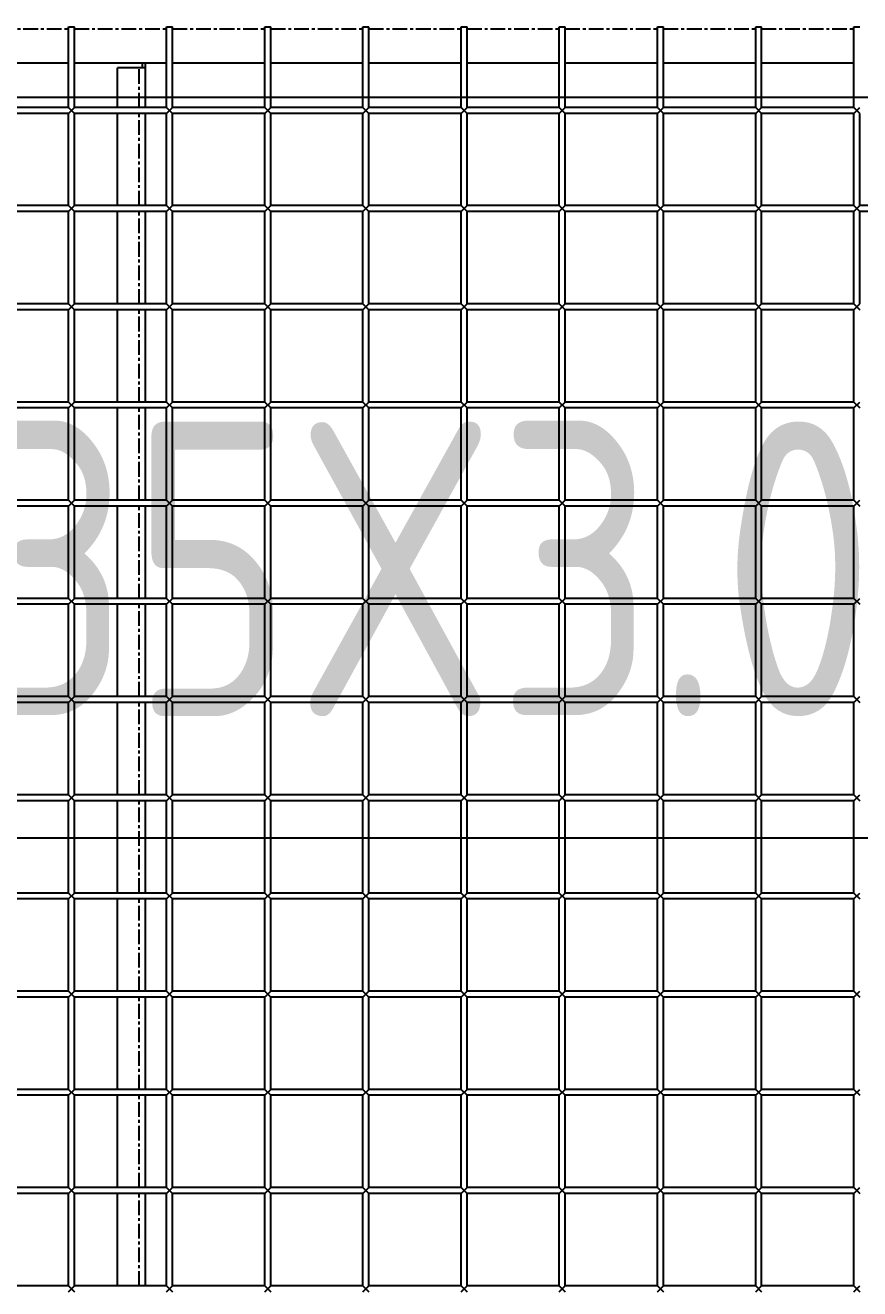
# Model space of a CAD drawing. Header units: millimetres. Extents: x -198529 to 244266, y -64 to 158464.
# Drawn here: x -171757 to -171332, y 97517 to 98160 of the extents above; entities that cross this region are included whole.
import ezdxf

# ---------------------------------------------------------------- set-up
doc = ezdxf.new("R2010")
doc.units = ezdxf.units.MM
doc.linetypes.add('CENTER', pattern=[12, 7.5, -1.5, 1.5, -1.5])
for name, color, linetype in [('0-DCC', 30, 'Continuous'), ('0-DCC-STRUC', 180, 'Continuous'), ('0-DCC-STRUC-T', 4, 'Continuous')]:
    doc.layers.add(name, color=color, linetype=linetype)
doc.styles.add('EDRI-COM', font='tssdeng.shx', dxfattribs={"width": 0.8, "bigfont": 'hztxt.shx'})

# ---------------------------------------------------------------- blocks, each defined once
blk = doc.blocks.new('DCC2850x1800(右)')
at = {"color": 0, "linetype": 'Continuous'}
for p, q in [((64142.5, -72712.38), (64139.5, -72712.38)), ((64142.5, -72753.48), (64142.5, -72712.38)), ((64189.5, -72753.48), (64189.5, -72712.38)), ((64192.5, -72712.38), (64189.5, -72712.38)), ((64192.5, -72753.48), (64192.5, -72712.38)), ((64239.5, -72753.48), (64239.5, -72712.38)), ((64242.5, -72712.38), (64239.5, -72712.38)), ((64242.5, -72753.48), (64242.5, -72712.38)), ((64289.5, -72753.48), (64289.5, -72712.38)), ((64292.5, -72712.38), (64289.5, -72712.38)), ((64292.5, -72753.48), (64292.5, -72712.38)), ((64339.5, -72753.48), (64339.5, -72712.38)), ((64342.5, -72712.38), (64339.5, -72712.38)), ((64342.5, -72753.48), (64342.5, -72712.38)), ((64389.5, -72753.48), (64389.5, -72712.38)), ((64392.5, -72712.38), (64389.5, -72712.38)), ((64392.5, -72753.48), (64392.5, -72712.38)), ((64439.5, -72753.48), (64439.5, -72712.38)), ((64442.5, -72712.38), (64439.5, -72712.38)), ((64442.5, -72753.48), (64442.5, -72712.38)), ((64489.5, -72753.48), (64489.5, -72712.38)), ((64492.5, -72712.38), (64489.5, -72712.38)), ((64492.5, -72753.48), (64492.5, -72712.38)), ((64539.5, -72753.48), (64539.5, -72712.38)), ((64542.5, -72712.38), (64539.5, -72712.38)), ((64542.5, -72753.48), (64542.5, -72712.38)), ((64142.5, -72730.88), (64189.5, -72730.88)), ((64192.5, -72730.88), (64239.5, -72730.88)), ((64242.5, -72730.88), (64289.5, -72730.88)), ((64292.5, -72730.88), (64339.5, -72730.88)), ((64342.5, -72730.88), (64389.5, -72730.88)), ((64392.5, -72730.88), (64439.5, -72730.88)), ((64442.5, -72730.88), (64489.5, -72730.88)), ((64492.5, -72730.88), (64539.5, -72730.88)), ((64503.5, -72730.88), (64503.5, -72753.48)), ((64503.5, -72733.38), (64517.5, -72733.38)), ((64505, -72730.88), (64505, -72733.38)), ((64517.5, -72753.48), (64517.5, -72733.38)), ((64542.5, -72730.88), (64589.5, -72730.88)), ((64142.5, -72756.48), (64139.5, -72753.48)), ((64139.5, -72756.48), (64142.5, -72753.48)), ((64142.5, -72753.48), (64189.5, -72753.48)), ((64192.5, -72756.48), (64189.5, -72753.48)), ((64189.5, -72756.48), (64192.5, -72753.48)), ((64192.5, -72753.48), (64239.5, -72753.48)), ((64242.5, -72756.48), (64239.5, -72753.48)), ((64239.5, -72756.48), (64242.5, -72753.48)), ((64242.5, -72753.48), (64289.5, -72753.48)), ((64292.5, -72756.48), (64289.5, -72753.48)), ((64289.5, -72756.48), (64292.5, -72753.48)), ((64292.5, -72753.48), (64339.5, -72753.48)), ((64342.5, -72756.48), (64339.5, -72753.48)), ((64339.5, -72756.48), (64342.5, -72753.48)), ((64342.5, -72753.48), (64389.5, -72753.48)), ((64392.5, -72756.48), (64389.5, -72753.48)), ((64389.5, -72756.48), (64392.5, -72753.48)), ((64392.5, -72753.48), (64439.5, -72753.48)), ((64442.5, -72756.48), (64439.5, -72753.48)), ((64439.5, -72756.48), (64442.5, -72753.48)), ((64442.5, -72753.48), (64489.5, -72753.48)), ((64492.5, -72756.48), (64489.5, -72753.48)), ((64489.5, -72756.48), (64492.5, -72753.48)), ((64492.5, -72753.48), (64539.5, -72753.48)), ((64542.5, -72756.48), (64539.5, -72753.48)), ((64539.5, -72756.48), (64542.5, -72753.48)), ((64542.5, -72753.48), (64589.5, -72753.48)), ((64139.5, -72803.48), (64139.5, -72756.48)), ((64142.5, -72756.48), (64189.5, -72756.48)), ((64142.5, -72803.48), (64142.5, -72756.48)), ((64189.5, -72803.48), (64189.5, -72756.48)), ((64192.5, -72756.48), (64239.5, -72756.48)), ((64192.5, -72803.48), (64192.5, -72756.48)), ((64239.5, -72803.48), (64239.5, -72756.48)), ((64242.5, -72756.48), (64289.5, -72756.48)), ((64242.5, -72803.48), (64242.5, -72756.48)), ((64289.5, -72803.48), (64289.5, -72756.48)), ((64292.5, -72756.48), (64339.5, -72756.48)), ((64292.5, -72803.48), (64292.5, -72756.48)), ((64339.5, -72803.48), (64339.5, -72756.48)), ((64342.5, -72756.48), (64389.5, -72756.48)), ((64342.5, -72803.48), (64342.5, -72756.48)), ((64389.5, -72803.48), (64389.5, -72756.48)), ((64392.5, -72756.48), (64439.5, -72756.48)), ((64392.5, -72803.48), (64392.5, -72756.48)), ((64439.5, -72803.48), (64439.5, -72756.48)), ((64442.5, -72756.48), (64489.5, -72756.48)), ((64442.5, -72803.48), (64442.5, -72756.48)), ((64489.5, -72803.48), (64489.5, -72756.48)), ((64492.5, -72756.48), (64539.5, -72756.48)), ((64492.5, -72803.48), (64492.5, -72756.48)), ((64503.5, -72756.48), (64503.5, -72803.48)), ((64517.5, -72803.48), (64517.5, -72756.48)), ((64539.5, -72803.48), (64539.5, -72756.48)), ((64542.5, -72756.48), (64589.5, -72756.48)), ((64542.5, -72803.48), (64542.5, -72756.48)), ((64092.5, -72803.48), (64139.5, -72803.48)), ((64092.5, -72806.48), (64139.5, -72806.48)), ((64142.5, -72806.48), (64139.5, -72803.48)), ((64142.5, -72803.48), (64139.5, -72806.48)), ((64139.5, -72853.48), (64139.5, -72806.48)), ((64142.5, -72803.48), (64189.5, -72803.48)), ((64142.5, -72853.48), (64142.5, -72806.48)), ((64142.5, -72806.48), (64189.5, -72806.48)), ((64192.5, -72806.48), (64189.5, -72803.48)), ((64192.5, -72803.48), (64189.5, -72806.48)), ((64189.5, -72853.48), (64189.5, -72806.48)), ((64192.5, -72803.48), (64239.5, -72803.48)), ((64192.5, -72853.48), (64192.5, -72806.48)), ((64192.5, -72806.48), (64239.5, -72806.48)), ((64242.5, -72806.48), (64239.5, -72803.48)), ((64242.5, -72803.48), (64239.5, -72806.48)), ((64239.5, -72853.48), (64239.5, -72806.48)), ((64242.5, -72803.48), (64289.5, -72803.48)), ((64242.5, -72853.48), (64242.5, -72806.48)), ((64242.5, -72806.48), (64289.5, -72806.48)), ((64292.5, -72806.48), (64289.5, -72803.48)), ((64292.5, -72803.48), (64289.5, -72806.48)), ((64289.5, -72853.48), (64289.5, -72806.48)), ((64292.5, -72803.48), (64339.5, -72803.48)), ((64292.5, -72853.48), (64292.5, -72806.48)), ((64292.5, -72806.48), (64339.5, -72806.48)), ((64342.5, -72806.48), (64339.5, -72803.48)), ((64342.5, -72803.48), (64339.5, -72806.48)), ((64339.5, -72853.48), (64339.5, -72806.48)), ((64342.5, -72803.48), (64389.5, -72803.48)), ((64342.5, -72853.48), (64342.5, -72806.48)), ((64342.5, -72806.48), (64389.5, -72806.48)), ((64392.5, -72806.48), (64389.5, -72803.48)), ((64392.5, -72803.48), (64389.5, -72806.48)), ((64389.5, -72853.48), (64389.5, -72806.48)), ((64392.5, -72803.48), (64439.5, -72803.48)), ((64392.5, -72853.48), (64392.5, -72806.48)), ((64392.5, -72806.48), (64439.5, -72806.48)), ((64442.5, -72806.48), (64439.5, -72803.48)), ((64442.5, -72803.48), (64439.5, -72806.48)), ((64439.5, -72853.48), (64439.5, -72806.48)), ((64442.5, -72803.48), (64489.5, -72803.48)), ((64442.5, -72853.48), (64442.5, -72806.48)), ((64442.5, -72806.48), (64489.5, -72806.48)), ((64492.5, -72806.48), (64489.5, -72803.48)), ((64492.5, -72803.48), (64489.5, -72806.48)), ((64489.5, -72853.48), (64489.5, -72806.48)), ((64492.5, -72803.48), (64539.5, -72803.48)), ((64492.5, -72853.48), (64492.5, -72806.48)), ((64492.5, -72806.48), (64539.5, -72806.48)), ((64503.5, -72806.48), (64503.5, -72853.48)), ((64517.5, -72853.48), (64517.5, -72806.48)), ((64542.5, -72806.48), (64539.5, -72803.48)), ((64542.5, -72803.48), (64539.5, -72806.48)), ((64539.5, -72853.48), (64539.5, -72806.48)), ((64542.5, -72803.48), (64589.5, -72803.48)), ((64542.5, -72853.48), (64542.5, -72806.48)), ((64542.5, -72806.48), (64589.5, -72806.48)), ((64142.5, -72856.48), (64139.5, -72853.48)), ((64142.5, -72853.48), (64139.5, -72856.48)), ((64142.5, -72853.48), (64189.5, -72853.48)), ((64142.5, -72903.48), (64142.5, -72856.48)), ((64142.5, -72856.48), (64189.5, -72856.48)), ((64192.5, -72856.48), (64189.5, -72853.48)), ((64192.5, -72853.48), (64189.5, -72856.48)), ((64189.5, -72903.48), (64189.5, -72856.48)), ((64192.5, -72853.48), (64239.5, -72853.48)), ((64192.5, -72903.48), (64192.5, -72856.48)), ((64192.5, -72856.48), (64239.5, -72856.48)), ((64242.5, -72856.48), (64239.5, -72853.48)), ((64242.5, -72853.48), (64239.5, -72856.48)), ((64239.5, -72903.48), (64239.5, -72856.48)), ((64242.5, -72853.48), (64289.5, -72853.48)), ((64242.5, -72903.48), (64242.5, -72856.48)), ((64242.5, -72856.48), (64289.5, -72856.48)), ((64292.5, -72856.48), (64289.5, -72853.48)), ((64292.5, -72853.48), (64289.5, -72856.48)), ((64289.5, -72903.48), (64289.5, -72856.48)), ((64292.5, -72853.48), (64339.5, -72853.48)), ((64292.5, -72903.48), (64292.5, -72856.48)), ((64292.5, -72856.48), (64339.5, -72856.48)), ((64342.5, -72856.48), (64339.5, -72853.48)), ((64342.5, -72853.48), (64339.5, -72856.48)), ((64339.5, -72903.48), (64339.5, -72856.48)), ((64342.5, -72853.48), (64389.5, -72853.48)), ((64342.5, -72903.48), (64342.5, -72856.48)), ((64342.5, -72856.48), (64389.5, -72856.48)), ((64392.5, -72856.48), (64389.5, -72853.48)), ((64392.5, -72853.48), (64389.5, -72856.48)), ((64389.5, -72903.48), (64389.5, -72856.48)), ((64392.5, -72853.48), (64439.5, -72853.48)), ((64392.5, -72903.48), (64392.5, -72856.48)), ((64392.5, -72856.48), (64439.5, -72856.48)), ((64442.5, -72856.48), (64439.5, -72853.48)), ((64442.5, -72853.48), (64439.5, -72856.48)), ((64439.5, -72903.48), (64439.5, -72856.48)), ((64442.5, -72853.48), (64489.5, -72853.48)), ((64442.5, -72903.48), (64442.5, -72856.48)), ((64442.5, -72856.48), (64489.5, -72856.48)), ((64492.5, -72856.48), (64489.5, -72853.48)), ((64492.5, -72853.48), (64489.5, -72856.48)), ((64489.5, -72903.48), (64489.5, -72856.48)), ((64492.5, -72853.48), (64539.5, -72853.48)), ((64492.5, -72903.48), (64492.5, -72856.48)), ((64492.5, -72856.48), (64539.5, -72856.48)), ((64503.5, -72856.48), (64503.5, -72903.48)), ((64517.5, -72903.48), (64517.5, -72856.48)), ((64542.5, -72856.48), (64539.5, -72853.48)), ((64542.5, -72853.48), (64539.5, -72856.48)), ((64539.5, -72903.48), (64539.5, -72856.48)), ((64542.5, -72853.48), (64589.5, -72853.48)), ((64542.5, -72903.48), (64542.5, -72856.48)), ((64542.5, -72856.48), (64589.5, -72856.48)), ((64142.5, -72906.48), (64139.5, -72903.48)), ((64142.5, -72903.48), (64139.5, -72906.48)), ((64142.5, -72903.48), (64189.5, -72903.48)), ((64192.5, -72906.48), (64189.5, -72903.48)), ((64192.5, -72903.48), (64189.5, -72906.48)), ((64192.5, -72903.48), (64239.5, -72903.48)), ((64242.5, -72906.48), (64239.5, -72903.48)), ((64242.5, -72903.48), (64239.5, -72906.48)), ((64242.5, -72903.48), (64289.5, -72903.48)), ((64292.5, -72906.48), (64289.5, -72903.48)), ((64292.5, -72903.48), (64289.5, -72906.48)), ((64292.5, -72903.48), (64339.5, -72903.48)), ((64342.5, -72906.48), (64339.5, -72903.48)), ((64342.5, -72903.48), (64339.5, -72906.48)), ((64342.5, -72903.48), (64389.5, -72903.48)), ((64392.5, -72906.48), (64389.5, -72903.48)), ((64392.5, -72903.48), (64389.5, -72906.48)), ((64392.5, -72903.48), (64439.5, -72903.48)), ((64442.5, -72906.48), (64439.5, -72903.48)), ((64442.5, -72903.48), (64439.5, -72906.48)), ((64442.5, -72903.48), (64489.5, -72903.48)), ((64492.5, -72906.48), (64489.5, -72903.48)), ((64492.5, -72903.48), (64489.5, -72906.48)), ((64492.5, -72903.48), (64539.5, -72903.48)), ((64542.5, -72906.48), (64539.5, -72903.48)), ((64542.5, -72903.48), (64539.5, -72906.48)), ((64542.5, -72903.48), (64589.5, -72903.48)), ((64142.5, -72953.48), (64142.5, -72906.48)), ((64142.5, -72906.48), (64189.5, -72906.48)), ((64189.5, -72953.48), (64189.5, -72906.48)), ((64192.5, -72953.48), (64192.5, -72906.48)), ((64192.5, -72906.48), (64239.5, -72906.48)), ((64239.5, -72953.48), (64239.5, -72906.48)), ((64242.5, -72953.48), (64242.5, -72906.48)), ((64242.5, -72906.48), (64289.5, -72906.48)), ((64289.5, -72953.48), (64289.5, -72906.48)), ((64292.5, -72953.48), (64292.5, -72906.48)), ((64292.5, -72906.48), (64339.5, -72906.48)), ((64339.5, -72953.48), (64339.5, -72906.48)), ((64342.5, -72953.48), (64342.5, -72906.48)), ((64342.5, -72906.48), (64389.5, -72906.48)), ((64389.5, -72953.48), (64389.5, -72906.48)), ((64392.5, -72953.48), (64392.5, -72906.48)), ((64392.5, -72906.48), (64439.5, -72906.48)), ((64439.5, -72953.48), (64439.5, -72906.48)), ((64442.5, -72953.48), (64442.5, -72906.48)), ((64442.5, -72906.48), (64489.5, -72906.48)), ((64489.5, -72953.48), (64489.5, -72906.48)), ((64492.5, -72953.48), (64492.5, -72906.48)), ((64492.5, -72906.48), (64539.5, -72906.48)), ((64503.5, -72906.48), (64503.5, -72953.48)), ((64517.5, -72953.48), (64517.5, -72906.48)), ((64539.5, -72953.48), (64539.5, -72906.48)), ((64542.5, -72953.48), (64542.5, -72906.48)), ((64542.5, -72906.48), (64589.5, -72906.48)), ((64142.5, -72956.48), (64139.5, -72953.48)), ((64142.5, -72953.48), (64139.5, -72956.48)), ((64142.5, -72953.48), (64189.5, -72953.48)), ((64192.5, -72956.48), (64189.5, -72953.48)), ((64192.5, -72953.48), (64189.5, -72956.48)), ((64192.5, -72953.48), (64239.5, -72953.48)), ((64242.5, -72956.48), (64239.5, -72953.48)), ((64242.5, -72953.48), (64239.5, -72956.48)), ((64242.5, -72953.48), (64289.5, -72953.48)), ((64292.5, -72956.48), (64289.5, -72953.48)), ((64292.5, -72953.48), (64289.5, -72956.48)), ((64292.5, -72953.48), (64339.5, -72953.48)), ((64342.5, -72956.48), (64339.5, -72953.48)), ((64342.5, -72953.48), (64339.5, -72956.48)), ((64342.5, -72953.48), (64389.5, -72953.48)), ((64392.5, -72956.48), (64389.5, -72953.48)), ((64392.5, -72953.48), (64389.5, -72956.48)), ((64392.5, -72953.48), (64439.5, -72953.48)), ((64442.5, -72956.48), (64439.5, -72953.48)), ((64442.5, -72953.48), (64439.5, -72956.48)), ((64442.5, -72953.48), (64489.5, -72953.48)), ((64492.5, -72956.48), (64489.5, -72953.48)), ((64492.5, -72953.48), (64489.5, -72956.48)), ((64492.5, -72953.48), (64539.5, -72953.48)), ((64542.5, -72956.48), (64539.5, -72953.48)), ((64542.5, -72953.48), (64539.5, -72956.48)), ((64542.5, -72953.48), (64589.5, -72953.48)), ((64142.5, -73003.48), (64142.5, -72956.48)), ((64142.5, -72956.48), (64189.5, -72956.48)), ((64189.5, -73003.48), (64189.5, -72956.48)), ((64192.5, -73003.48), (64192.5, -72956.48)), ((64192.5, -72956.48), (64239.5, -72956.48)), ((64239.5, -73003.48), (64239.5, -72956.48)), ((64242.5, -73003.48), (64242.5, -72956.48)), ((64242.5, -72956.48), (64289.5, -72956.48)), ((64289.5, -73003.48), (64289.5, -72956.48)), ((64292.5, -73003.48), (64292.5, -72956.48)), ((64292.5, -72956.48), (64339.5, -72956.48)), ((64339.5, -73003.48), (64339.5, -72956.48)), ((64342.5, -73003.48), (64342.5, -72956.48)), ((64342.5, -72956.48), (64389.5, -72956.48)), ((64389.5, -73003.48), (64389.5, -72956.48)), ((64392.5, -73003.48), (64392.5, -72956.48)), ((64392.5, -72956.48), (64439.5, -72956.48)), ((64439.5, -73003.48), (64439.5, -72956.48)), ((64442.5, -73003.48), (64442.5, -72956.48)), ((64442.5, -72956.48), (64489.5, -72956.48)), ((64489.5, -73003.48), (64489.5, -72956.48)), ((64492.5, -73003.48), (64492.5, -72956.48)), ((64492.5, -72956.48), (64539.5, -72956.48)), ((64503.5, -72956.48), (64503.5, -73003.48)), ((64517.5, -73003.48), (64517.5, -72956.48)), ((64539.5, -73003.48), (64539.5, -72956.48)), ((64542.5, -73003.48), (64542.5, -72956.48)), ((64542.5, -72956.48), (64589.5, -72956.48)), ((64142.5, -73006.48), (64139.5, -73003.48)), ((64142.5, -73003.48), (64139.5, -73006.48)), ((64142.5, -73003.48), (64189.5, -73003.48)), ((64142.5, -73053.48), (64142.5, -73006.48)), ((64142.5, -73006.48), (64189.5, -73006.48)), ((64192.5, -73006.48), (64189.5, -73003.48)), ((64192.5, -73003.48), (64189.5, -73006.48)), ((64189.5, -73053.48), (64189.5, -73006.48)), ((64192.5, -73003.48), (64239.5, -73003.48)), ((64192.5, -73053.48), (64192.5, -73006.48)), ((64192.5, -73006.48), (64239.5, -73006.48)), ((64242.5, -73006.48), (64239.5, -73003.48)), ((64242.5, -73003.48), (64239.5, -73006.48)), ((64239.5, -73053.48), (64239.5, -73006.48)), ((64242.5, -73003.48), (64289.5, -73003.48)), ((64242.5, -73053.48), (64242.5, -73006.48)), ((64242.5, -73006.48), (64289.5, -73006.48)), ((64292.5, -73006.48), (64289.5, -73003.48)), ((64292.5, -73003.48), (64289.5, -73006.48)), ((64289.5, -73053.48), (64289.5, -73006.48)), ((64292.5, -73003.48), (64339.5, -73003.48)), ((64292.5, -73053.48), (64292.5, -73006.48)), ((64292.5, -73006.48), (64339.5, -73006.48)), ((64342.5, -73006.48), (64339.5, -73003.48)), ((64342.5, -73003.48), (64339.5, -73006.48)), ((64339.5, -73053.48), (64339.5, -73006.48)), ((64342.5, -73003.48), (64389.5, -73003.48)), ((64342.5, -73053.48), (64342.5, -73006.48)), ((64342.5, -73006.48), (64389.5, -73006.48)), ((64392.5, -73006.48), (64389.5, -73003.48)), ((64392.5, -73003.48), (64389.5, -73006.48)), ((64389.5, -73053.48), (64389.5, -73006.48)), ((64392.5, -73003.48), (64439.5, -73003.48)), ((64392.5, -73053.48), (64392.5, -73006.48)), ((64392.5, -73006.48), (64439.5, -73006.48)), ((64442.5, -73006.48), (64439.5, -73003.48)), ((64442.5, -73003.48), (64439.5, -73006.48)), ((64439.5, -73053.48), (64439.5, -73006.48)), ((64442.5, -73003.48), (64489.5, -73003.48)), ((64442.5, -73053.48), (64442.5, -73006.48)), ((64442.5, -73006.48), (64489.5, -73006.48)), ((64492.5, -73006.48), (64489.5, -73003.48)), ((64492.5, -73003.48), (64489.5, -73006.48)), ((64489.5, -73053.48), (64489.5, -73006.48)), ((64492.5, -73003.48), (64539.5, -73003.48)), ((64492.5, -73053.48), (64492.5, -73006.48)), ((64492.5, -73006.48), (64539.5, -73006.48)), ((64503.5, -73006.48), (64503.5, -73053.48)), ((64517.5, -73053.48), (64517.5, -73006.48)), ((64542.5, -73006.48), (64539.5, -73003.48)), ((64542.5, -73003.48), (64539.5, -73006.48)), ((64539.5, -73053.48), (64539.5, -73006.48)), ((64542.5, -73003.48), (64589.5, -73003.48)), ((64542.5, -73053.48), (64542.5, -73006.48)), ((64542.5, -73006.48), (64589.5, -73006.48)), ((64142.5, -73056.48), (64139.5, -73053.48)), ((64142.5, -73053.48), (64139.5, -73056.48)), ((64142.5, -73053.48), (64189.5, -73053.48)), ((64142.5, -73103.48), (64142.5, -73056.48)), ((64142.5, -73056.48), (64189.5, -73056.48)), ((64192.5, -73056.48), (64189.5, -73053.48)), ((64192.5, -73053.48), (64189.5, -73056.48)), ((64189.5, -73103.48), (64189.5, -73056.48)), ((64192.5, -73053.48), (64239.5, -73053.48)), ((64192.5, -73103.48), (64192.5, -73056.48)), ((64192.5, -73056.48), (64239.5, -73056.48)), ((64242.5, -73056.48), (64239.5, -73053.48)), ((64242.5, -73053.48), (64239.5, -73056.48)), ((64239.5, -73103.48), (64239.5, -73056.48)), ((64242.5, -73053.48), (64289.5, -73053.48)), ((64242.5, -73103.48), (64242.5, -73056.48)), ((64242.5, -73056.48), (64289.5, -73056.48)), ((64292.5, -73056.48), (64289.5, -73053.48)), ((64292.5, -73053.48), (64289.5, -73056.48)), ((64289.5, -73103.48), (64289.5, -73056.48)), ((64292.5, -73053.48), (64339.5, -73053.48)), ((64292.5, -73103.48), (64292.5, -73056.48)), ((64292.5, -73056.48), (64339.5, -73056.48)), ((64342.5, -73056.48), (64339.5, -73053.48)), ((64342.5, -73053.48), (64339.5, -73056.48)), ((64339.5, -73103.48), (64339.5, -73056.48)), ((64342.5, -73053.48), (64389.5, -73053.48)), ((64342.5, -73103.48), (64342.5, -73056.48)), ((64342.5, -73056.48), (64389.5, -73056.48)), ((64392.5, -73056.48), (64389.5, -73053.48)), ((64392.5, -73053.48), (64389.5, -73056.48)), ((64389.5, -73103.48), (64389.5, -73056.48)), ((64392.5, -73053.48), (64439.5, -73053.48)), ((64392.5, -73103.48), (64392.5, -73056.48)), ((64392.5, -73056.48), (64439.5, -73056.48)), ((64442.5, -73056.48), (64439.5, -73053.48)), ((64442.5, -73053.48), (64439.5, -73056.48)), ((64439.5, -73103.48), (64439.5, -73056.48)), ((64442.5, -73053.48), (64489.5, -73053.48)), ((64442.5, -73103.48), (64442.5, -73056.48)), ((64442.5, -73056.48), (64489.5, -73056.48)), ((64492.5, -73056.48), (64489.5, -73053.48)), ((64492.5, -73053.48), (64489.5, -73056.48)), ((64489.5, -73103.48), (64489.5, -73056.48)), ((64492.5, -73053.48), (64539.5, -73053.48)), ((64492.5, -73103.48), (64492.5, -73056.48)), ((64492.5, -73056.48), (64539.5, -73056.48)), ((64503.5, -73056.48), (64503.5, -73103.48)), ((64517.5, -73103.48), (64517.5, -73056.48)), ((64542.5, -73056.48), (64539.5, -73053.48)), ((64542.5, -73053.48), (64539.5, -73056.48)), ((64539.5, -73103.48), (64539.5, -73056.48)), ((64542.5, -73053.48), (64589.5, -73053.48)), ((64542.5, -73103.48), (64542.5, -73056.48)), ((64542.5, -73056.48), (64589.5, -73056.48)), ((64142.5, -73106.48), (64139.5, -73103.48)), ((64142.5, -73103.48), (64139.5, -73106.48)), ((64142.5, -73103.48), (64189.5, -73103.48)), ((64192.5, -73106.48), (64189.5, -73103.48)), ((64192.5, -73103.48), (64189.5, -73106.48)), ((64192.5, -73103.48), (64239.5, -73103.48)), ((64242.5, -73106.48), (64239.5, -73103.48)), ((64242.5, -73103.48), (64239.5, -73106.48)), ((64242.5, -73103.48), (64289.5, -73103.48)), ((64292.5, -73106.48), (64289.5, -73103.48)), ((64292.5, -73103.48), (64289.5, -73106.48)), ((64292.5, -73103.48), (64339.5, -73103.48)), ((64342.5, -73106.48), (64339.5, -73103.48)), ((64342.5, -73103.48), (64339.5, -73106.48)), ((64342.5, -73103.48), (64389.5, -73103.48)), ((64392.5, -73106.48), (64389.5, -73103.48)), ((64392.5, -73103.48), (64389.5, -73106.48)), ((64392.5, -73103.48), (64439.5, -73103.48)), ((64442.5, -73106.48), (64439.5, -73103.48)), ((64442.5, -73103.48), (64439.5, -73106.48)), ((64442.5, -73103.48), (64489.5, -73103.48)), ((64492.5, -73106.48), (64489.5, -73103.48)), ((64492.5, -73103.48), (64489.5, -73106.48)), ((64492.5, -73103.48), (64539.5, -73103.48)), ((64542.5, -73106.48), (64539.5, -73103.48)), ((64542.5, -73103.48), (64539.5, -73106.48)), ((64542.5, -73103.48), (64589.5, -73103.48)), ((64142.5, -73153.48), (64142.5, -73106.48)), ((64142.5, -73106.48), (64189.5, -73106.48)), ((64189.5, -73153.48), (64189.5, -73106.48)), ((64192.5, -73153.48), (64192.5, -73106.48)), ((64192.5, -73106.48), (64239.5, -73106.48)), ((64239.5, -73153.48), (64239.5, -73106.48)), ((64242.5, -73153.48), (64242.5, -73106.48)), ((64242.5, -73106.48), (64289.5, -73106.48)), ((64289.5, -73153.48), (64289.5, -73106.48)), ((64292.5, -73153.48), (64292.5, -73106.48)), ((64292.5, -73106.48), (64339.5, -73106.48)), ((64339.5, -73153.48), (64339.5, -73106.48)), ((64342.5, -73153.48), (64342.5, -73106.48)), ((64342.5, -73106.48), (64389.5, -73106.48)), ((64389.5, -73153.48), (64389.5, -73106.48)), ((64392.5, -73153.48), (64392.5, -73106.48)), ((64392.5, -73106.48), (64439.5, -73106.48)), ((64439.5, -73153.48), (64439.5, -73106.48)), ((64442.5, -73153.48), (64442.5, -73106.48)), ((64442.5, -73106.48), (64489.5, -73106.48)), ((64489.5, -73153.48), (64489.5, -73106.48)), ((64492.5, -73153.48), (64492.5, -73106.48)), ((64492.5, -73106.48), (64539.5, -73106.48)), ((64503.5, -73106.48), (64503.5, -73153.48)), ((64517.5, -73153.48), (64517.5, -73106.48)), ((64539.5, -73153.48), (64539.5, -73106.48)), ((64542.5, -73153.48), (64542.5, -73106.48)), ((64542.5, -73106.48), (64589.5, -73106.48)), ((64142.5, -73156.48), (64139.5, -73153.48)), ((64142.5, -73153.48), (64139.5, -73156.48)), ((64142.5, -73153.48), (64189.5, -73153.48)), ((64192.5, -73156.48), (64189.5, -73153.48)), ((64192.5, -73153.48), (64189.5, -73156.48)), ((64192.5, -73153.48), (64239.5, -73153.48)), ((64242.5, -73156.48), (64239.5, -73153.48)), ((64242.5, -73153.48), (64239.5, -73156.48)), ((64242.5, -73153.48), (64289.5, -73153.48)), ((64292.5, -73156.48), (64289.5, -73153.48)), ((64292.5, -73153.48), (64289.5, -73156.48)), ((64292.5, -73153.48), (64339.5, -73153.48)), ((64342.5, -73156.48), (64339.5, -73153.48)), ((64342.5, -73153.48), (64339.5, -73156.48)), ((64342.5, -73153.48), (64389.5, -73153.48)), ((64392.5, -73156.48), (64389.5, -73153.48)), ((64392.5, -73153.48), (64389.5, -73156.48)), ((64392.5, -73153.48), (64439.5, -73153.48)), ((64442.5, -73156.48), (64439.5, -73153.48)), ((64442.5, -73153.48), (64439.5, -73156.48)), ((64442.5, -73153.48), (64489.5, -73153.48)), ((64492.5, -73156.48), (64489.5, -73153.48)), ((64492.5, -73153.48), (64489.5, -73156.48)), ((64492.5, -73153.48), (64539.5, -73153.48)), ((64542.5, -73156.48), (64539.5, -73153.48)), ((64542.5, -73153.48), (64539.5, -73156.48)), ((64542.5, -73153.48), (64589.5, -73153.48)), ((64142.5, -73203.48), (64142.5, -73156.48)), ((64142.5, -73156.48), (64189.5, -73156.48)), ((64189.5, -73203.48), (64189.5, -73156.48)), ((64192.5, -73203.48), (64192.5, -73156.48)), ((64192.5, -73156.48), (64239.5, -73156.48)), ((64239.5, -73203.48), (64239.5, -73156.48)), ((64242.5, -73203.48), (64242.5, -73156.48)), ((64242.5, -73156.48), (64289.5, -73156.48)), ((64289.5, -73203.48), (64289.5, -73156.48)), ((64292.5, -73203.48), (64292.5, -73156.48)), ((64292.5, -73156.48), (64339.5, -73156.48)), ((64339.5, -73203.48), (64339.5, -73156.48)), ((64342.5, -73203.48), (64342.5, -73156.48)), ((64342.5, -73156.48), (64389.5, -73156.48)), ((64389.5, -73203.48), (64389.5, -73156.48)), ((64392.5, -73203.48), (64392.5, -73156.48)), ((64392.5, -73156.48), (64439.5, -73156.48)), ((64439.5, -73203.48), (64439.5, -73156.48)), ((64442.5, -73203.48), (64442.5, -73156.48)), ((64442.5, -73156.48), (64489.5, -73156.48)), ((64489.5, -73203.48), (64489.5, -73156.48)), ((64492.5, -73203.48), (64492.5, -73156.48)), ((64492.5, -73156.48), (64539.5, -73156.48)), ((64503.5, -73156.48), (64503.5, -73203.48)), ((64517.5, -73203.48), (64517.5, -73156.48)), ((64539.5, -73203.48), (64539.5, -73156.48)), ((64542.5, -73203.48), (64542.5, -73156.48)), ((64542.5, -73156.48), (64589.5, -73156.48)), ((64142.5, -73206.48), (64139.5, -73203.48)), ((64142.5, -73203.48), (64139.5, -73206.48)), ((64142.5, -73203.48), (64189.5, -73203.48)), ((64142.5, -73253.48), (64142.5, -73206.48)), ((64142.5, -73206.48), (64189.5, -73206.48)), ((64192.5, -73206.48), (64189.5, -73203.48)), ((64192.5, -73203.48), (64189.5, -73206.48)), ((64189.5, -73253.48), (64189.5, -73206.48)), ((64192.5, -73203.48), (64239.5, -73203.48)), ((64192.5, -73253.48), (64192.5, -73206.48)), ((64192.5, -73206.48), (64239.5, -73206.48)), ((64242.5, -73206.48), (64239.5, -73203.48)), ((64242.5, -73203.48), (64239.5, -73206.48)), ((64239.5, -73253.48), (64239.5, -73206.48)), ((64242.5, -73203.48), (64289.5, -73203.48)), ((64242.5, -73253.48), (64242.5, -73206.48)), ((64242.5, -73206.48), (64289.5, -73206.48)), ((64292.5, -73206.48), (64289.5, -73203.48)), ((64292.5, -73203.48), (64289.5, -73206.48)), ((64289.5, -73253.48), (64289.5, -73206.48)), ((64292.5, -73203.48), (64339.5, -73203.48)), ((64292.5, -73253.48), (64292.5, -73206.48)), ((64292.5, -73206.48), (64339.5, -73206.48)), ((64342.5, -73206.48), (64339.5, -73203.48)), ((64342.5, -73203.48), (64339.5, -73206.48)), ((64339.5, -73253.48), (64339.5, -73206.48)), ((64342.5, -73203.48), (64389.5, -73203.48)), ((64342.5, -73253.48), (64342.5, -73206.48)), ((64342.5, -73206.48), (64389.5, -73206.48)), ((64392.5, -73206.48), (64389.5, -73203.48)), ((64392.5, -73203.48), (64389.5, -73206.48)), ((64389.5, -73253.48), (64389.5, -73206.48)), ((64392.5, -73203.48), (64439.5, -73203.48)), ((64392.5, -73253.48), (64392.5, -73206.48)), ((64392.5, -73206.48), (64439.5, -73206.48)), ((64442.5, -73206.48), (64439.5, -73203.48)), ((64442.5, -73203.48), (64439.5, -73206.48)), ((64439.5, -73253.48), (64439.5, -73206.48)), ((64442.5, -73203.48), (64489.5, -73203.48)), ((64442.5, -73253.48), (64442.5, -73206.48)), ((64442.5, -73206.48), (64489.5, -73206.48)), ((64492.5, -73206.48), (64489.5, -73203.48)), ((64492.5, -73203.48), (64489.5, -73206.48)), ((64489.5, -73253.48), (64489.5, -73206.48)), ((64492.5, -73203.48), (64539.5, -73203.48)), ((64492.5, -73253.48), (64492.5, -73206.48)), ((64492.5, -73206.48), (64539.5, -73206.48)), ((64503.5, -73206.48), (64503.5, -73253.48)), ((64517.5, -73253.48), (64517.5, -73206.48)), ((64542.5, -73206.48), (64539.5, -73203.48)), ((64542.5, -73203.48), (64539.5, -73206.48)), ((64539.5, -73253.48), (64539.5, -73206.48)), ((64542.5, -73203.48), (64589.5, -73203.48)), ((64542.5, -73253.48), (64542.5, -73206.48)), ((64542.5, -73206.48), (64589.5, -73206.48)), ((64142.5, -73256.48), (64139.5, -73253.48)), ((64142.5, -73253.48), (64139.5, -73256.48)), ((64142.5, -73253.48), (64189.5, -73253.48)), ((64142.5, -73303.48), (64142.5, -73256.48)), ((64142.5, -73256.48), (64189.5, -73256.48)), ((64192.5, -73256.48), (64189.5, -73253.48)), ((64192.5, -73253.48), (64189.5, -73256.48)), ((64189.5, -73303.48), (64189.5, -73256.48)), ((64192.5, -73253.48), (64239.5, -73253.48)), ((64192.5, -73303.48), (64192.5, -73256.48)), ((64192.5, -73256.48), (64239.5, -73256.48)), ((64242.5, -73256.48), (64239.5, -73253.48)), ((64242.5, -73253.48), (64239.5, -73256.48)), ((64239.5, -73303.48), (64239.5, -73256.48)), ((64242.5, -73253.48), (64289.5, -73253.48)), ((64242.5, -73303.48), (64242.5, -73256.48)), ((64242.5, -73256.48), (64289.5, -73256.48)), ((64292.5, -73256.48), (64289.5, -73253.48)), ((64292.5, -73253.48), (64289.5, -73256.48)), ((64289.5, -73303.48), (64289.5, -73256.48)), ((64292.5, -73253.48), (64339.5, -73253.48)), ((64292.5, -73303.48), (64292.5, -73256.48)), ((64292.5, -73256.48), (64339.5, -73256.48)), ((64342.5, -73256.48), (64339.5, -73253.48)), ((64342.5, -73253.48), (64339.5, -73256.48)), ((64339.5, -73303.48), (64339.5, -73256.48)), ((64342.5, -73253.48), (64389.5, -73253.48)), ((64342.5, -73303.48), (64342.5, -73256.48)), ((64342.5, -73256.48), (64389.5, -73256.48)), ((64392.5, -73256.48), (64389.5, -73253.48)), ((64392.5, -73253.48), (64389.5, -73256.48)), ((64389.5, -73303.48), (64389.5, -73256.48)), ((64392.5, -73253.48), (64439.5, -73253.48)), ((64392.5, -73303.48), (64392.5, -73256.48)), ((64392.5, -73256.48), (64439.5, -73256.48)), ((64442.5, -73256.48), (64439.5, -73253.48)), ((64442.5, -73253.48), (64439.5, -73256.48)), ((64439.5, -73303.48), (64439.5, -73256.48)), ((64442.5, -73253.48), (64489.5, -73253.48)), ((64442.5, -73303.48), (64442.5, -73256.48)), ((64442.5, -73256.48), (64489.5, -73256.48)), ((64492.5, -73256.48), (64489.5, -73253.48)), ((64492.5, -73253.48), (64489.5, -73256.48)), ((64489.5, -73303.48), (64489.5, -73256.48)), ((64492.5, -73253.48), (64539.5, -73253.48)), ((64492.5, -73303.48), (64492.5, -73256.48)), ((64492.5, -73256.48), (64539.5, -73256.48)), ((64503.5, -73256.48), (64503.5, -73303.48)), ((64517.5, -73303.48), (64517.5, -73256.48)), ((64542.5, -73256.48), (64539.5, -73253.48)), ((64542.5, -73253.48), (64539.5, -73256.48)), ((64539.5, -73303.48), (64539.5, -73256.48)), ((64542.5, -73253.48), (64589.5, -73253.48)), ((64542.5, -73303.48), (64542.5, -73256.48)), ((64542.5, -73256.48), (64589.5, -73256.48)), ((64142.5, -73306.48), (64139.5, -73303.48)), ((64142.5, -73303.48), (64139.5, -73306.48)), ((64142.5, -73303.48), (64189.5, -73303.48)), ((64142.5, -73353.48), (64142.5, -73306.48)), ((64142.5, -73306.48), (64189.5, -73306.48)), ((64192.5, -73306.48), (64189.5, -73303.48)), ((64192.5, -73303.48), (64189.5, -73306.48)), ((64189.5, -73353.48), (64189.5, -73306.48)), ((64192.5, -73303.48), (64239.5, -73303.48)), ((64192.5, -73353.48), (64192.5, -73306.48)), ((64192.5, -73306.48), (64239.5, -73306.48)), ((64242.5, -73306.48), (64239.5, -73303.48)), ((64242.5, -73303.48), (64239.5, -73306.48)), ((64239.5, -73353.48), (64239.5, -73306.48)), ((64242.5, -73303.48), (64289.5, -73303.48)), ((64242.5, -73353.48), (64242.5, -73306.48)), ((64242.5, -73306.48), (64289.5, -73306.48)), ((64292.5, -73306.48), (64289.5, -73303.48)), ((64292.5, -73303.48), (64289.5, -73306.48)), ((64289.5, -73353.48), (64289.5, -73306.48)), ((64292.5, -73303.48), (64339.5, -73303.48)), ((64292.5, -73353.48), (64292.5, -73306.48)), ((64292.5, -73306.48), (64339.5, -73306.48)), ((64342.5, -73306.48), (64339.5, -73303.48)), ((64342.5, -73303.48), (64339.5, -73306.48)), ((64339.5, -73353.48), (64339.5, -73306.48)), ((64342.5, -73303.48), (64389.5, -73303.48)), ((64342.5, -73353.48), (64342.5, -73306.48)), ((64342.5, -73306.48), (64389.5, -73306.48)), ((64392.5, -73306.48), (64389.5, -73303.48)), ((64392.5, -73303.48), (64389.5, -73306.48)), ((64389.5, -73353.48), (64389.5, -73306.48)), ((64392.5, -73303.48), (64439.5, -73303.48)), ((64392.5, -73353.48), (64392.5, -73306.48)), ((64392.5, -73306.48), (64439.5, -73306.48)), ((64442.5, -73306.48), (64439.5, -73303.48)), ((64442.5, -73303.48), (64439.5, -73306.48)), ((64439.5, -73353.48), (64439.5, -73306.48)), ((64442.5, -73303.48), (64489.5, -73303.48)), ((64442.5, -73353.48), (64442.5, -73306.48)), ((64442.5, -73306.48), (64489.5, -73306.48)), ((64492.5, -73306.48), (64489.5, -73303.48)), ((64492.5, -73303.48), (64489.5, -73306.48)), ((64489.5, -73353.48), (64489.5, -73306.48)), ((64492.5, -73303.48), (64539.5, -73303.48)), ((64492.5, -73353.48), (64492.5, -73306.48)), ((64492.5, -73306.48), (64539.5, -73306.48)), ((64503.5, -73306.48), (64503.5, -73353.48)), ((64517.5, -73353.48), (64517.5, -73306.48)), ((64542.5, -73306.48), (64539.5, -73303.48)), ((64542.5, -73303.48), (64539.5, -73306.48)), ((64539.5, -73353.48), (64539.5, -73306.48)), ((64542.5, -73303.48), (64589.5, -73303.48)), ((64542.5, -73353.48), (64542.5, -73306.48)), ((64542.5, -73306.48), (64589.5, -73306.48)), ((64142.5, -73356.48), (64139.5, -73353.48)), ((64142.5, -73353.48), (64139.5, -73356.48)), ((64142.5, -73353.48), (64189.5, -73353.48)), ((64192.5, -73353.48), (64189.5, -73356.48)), ((64192.5, -73356.48), (64189.5, -73353.48)), ((64192.5, -73353.48), (64239.5, -73353.48)), ((64242.5, -73356.48), (64239.5, -73353.48)), ((64242.5, -73353.48), (64239.5, -73356.48)), ((64242.5, -73353.48), (64289.5, -73353.48)), ((64292.5, -73356.48), (64289.5, -73353.48)), ((64292.5, -73353.48), (64289.5, -73356.48)), ((64292.5, -73353.48), (64339.5, -73353.48)), ((64342.5, -73356.48), (64339.5, -73353.48)), ((64342.5, -73353.48), (64339.5, -73356.48)), ((64342.5, -73353.48), (64389.5, -73353.48)), ((64392.5, -73353.48), (64389.5, -73356.48)), ((64392.5, -73356.48), (64389.5, -73353.48)), ((64392.5, -73353.48), (64439.5, -73353.48)), ((64442.5, -73356.48), (64439.5, -73353.48)), ((64442.5, -73353.48), (64439.5, -73356.48)), ((64442.5, -73353.48), (64489.5, -73353.48)), ((64492.5, -73356.48), (64489.5, -73353.48)), ((64492.5, -73353.48), (64489.5, -73356.48)), ((64492.5, -73353.48), (64539.5, -73353.48)), ((64542.5, -73356.48), (64539.5, -73353.48)), ((64542.5, -73353.48), (64539.5, -73356.48)), ((64542.5, -73353.48), (64589.5, -73353.48))]:
    blk.add_line(p, q, dxfattribs=at)
at = {"color": 0, "linetype": 'CENTER'}
for p, q in [((64189.5, -72713.38), (64142.5, -72713.38)), ((64239.5, -72713.38), (64192.5, -72713.38)), ((64289.5, -72713.38), (64242.5, -72713.38)), ((64339.5, -72713.38), (64292.5, -72713.38)), ((64389.5, -72713.38), (64342.5, -72713.38)), ((64439.5, -72713.38), (64392.5, -72713.38)), ((64489.5, -72713.38), (64442.5, -72713.38)), ((64539.5, -72713.38), (64492.5, -72713.38)), ((64589.5, -72713.38), (64542.5, -72713.38)), ((64506.5, -72753.48), (64506.5, -72733.38)), ((64506.5, -72803.48), (64506.5, -72756.48)), ((64506.5, -72853.48), (64506.5, -72806.48)), ((64506.5, -72903.48), (64506.5, -72856.48)), ((64506.5, -72953.48), (64506.5, -72906.48)), ((64506.5, -73003.48), (64506.5, -72956.48)), ((64506.5, -73053.48), (64506.5, -73006.48)), ((64506.5, -73103.48), (64506.5, -73056.48)), ((64506.5, -73153.48), (64506.5, -73106.48)), ((64506.5, -73203.48), (64506.5, -73156.48)), ((64506.5, -73253.48), (64506.5, -73206.48)), ((64506.5, -73303.48), (64506.5, -73256.48)), ((64506.5, -73353.48), (64506.5, -73306.48))]:
    blk.add_line(p, q, dxfattribs=at)

msp = doc.modelspace()

# ---------------------------------------------------------------- linework, layer by layer
at = {"layer": '0-DCC-STRUC'}
msp.add_lwpolyline([(-170145.77, 98123.01), (-173020.77, 98123.01), (-173020.77, 98323.01), (-170145.77, 98323.01)], close=True, dxfattribs=at)
at = {"layer": '0-DCC-STRUC-T'}
msp.add_line((-172511.43, 97746.16), (-171108.68, 97746.16), dxfattribs=at)

# ---------------------------------------------------------------- block references
at = {"layer": '0-DCC', "xscale": -1}
msp.add_blockref('DCC2850x1800(右)', (-107192.77, 170871.49), dxfattribs=at)

# ---------------------------------------------------------------- texts
at = {"layer": '0-DCC-STRUC-T', "style": 'EDRI-COM', "width": 0.8}
msp.add_text('C200X100X35X3.0', height=150, dxfattribs=at).set_placement((-172522.14, 97808.08))

doc.saveas('drawing.dxf')
